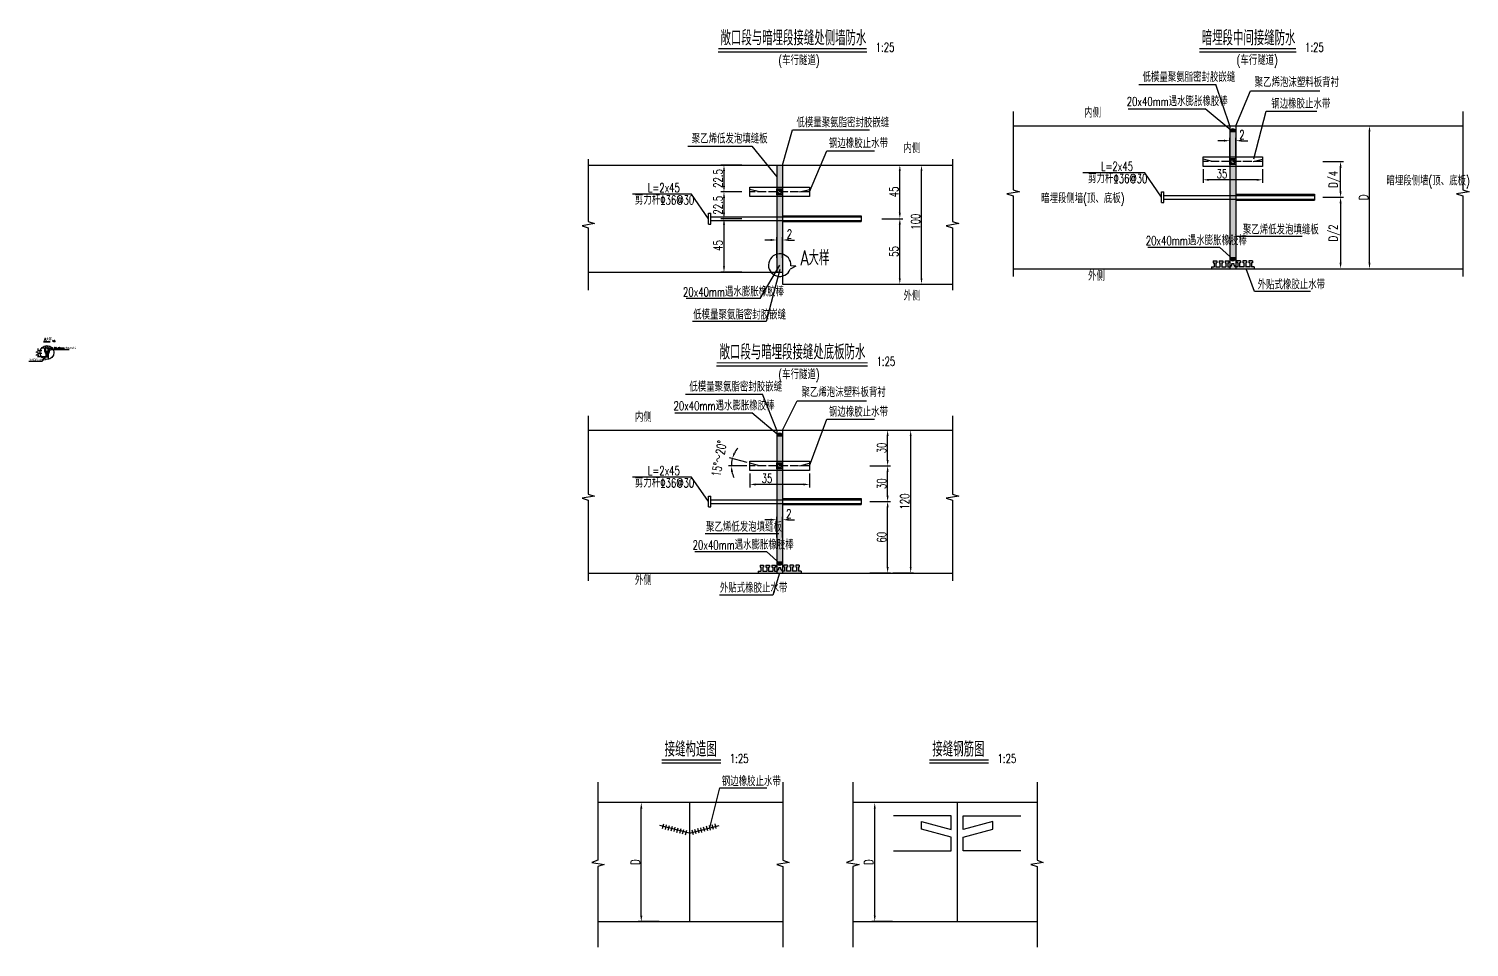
# Model space of a CAD drawing. Header units: millimetres. Extents: x 9472 to 214973, y -2225 to 22564.
# Drawn here: x 13168 to 14378, y 21792 to 22564 of the extents above; entities that cross this region are included whole.
import ezdxf

# ---------------------------------------------------------------- set-up
doc = ezdxf.new("R2010")
doc.units = ezdxf.units.MM
doc.header["$LTSCALE"] = 0.3
doc.header["$MEASUREMENT"] = 0
doc.linetypes.add('ACAD_ISO04W100', pattern=[30, 24, -3, 0, -3])
for name, color, linetype in [('填充', 8, 'Continuous'), ('文字', 7, 'Continuous'), ('次轮廓线', 7, 'Continuous'), ('点划线', 6, 'ACAD_ISO04W100'), ('轮廓线', 1, 'Continuous')]:
    doc.layers.add(name, color=color, linetype=linetype)
doc.styles.get("Standard").update_dxf_attribs({"font": 'simplex1.shx', "width": 0.7, "bigfont": 'hztxt.shx'})
doc.dimstyles.new('25', dxfattribs={"dimscale": 2.5, "dimtxt": 3, "dimasz": 2, "dimexe": 1, "dimexo": 1, "dimgap": 0.5, "dimtad": 1, "dimdec": 1, "dimdsep": 46, "dimtxsty": 'Standard', "dimcen": 0.5, "dimadec": 0, "dimazin": 0, "dimtfac": 1, "dimtdec": 1, "dimtofl": 0, "dimtmove": 2, "dimatfit": 3, "dimfxl": 0, "dimtolj": 1, "dimtzin": 0, "dimarcsym": 0})
doc.dimstyles.new('5', dxfattribs={"dimscale": 0.5, "dimtxt": 3, "dimasz": 2, "dimexe": 1, "dimexo": 1, "dimgap": 0.5, "dimtad": 1, "dimdec": 1, "dimdsep": 46, "dimtxsty": 'Standard', "dimcen": 0.5, "dimadec": 0, "dimazin": 0, "dimtfac": 1, "dimtdec": 1, "dimtofl": 0, "dimtmove": 2, "dimatfit": 3, "dimfxl": 0, "dimtolj": 1, "dimtzin": 0, "dimarcsym": 0})

# ---------------------------------------------------------------- blocks, each defined once
blk = doc.blocks.new('钢边止水带')
at = {"layer": '点划线'}
blk.add_line((25, 0), (-25, 0), dxfattribs=at)
at = {"layer": '轮廓线'}
for points in [[(-25, -4), (-25, 4), (25, 4), (25, -4)], [(-2.5, 2.5), (2.5, 2.5), (2.5, -2.5), (-2.5, -2.5)]]:
    blk.add_lwpolyline(points, close=True, dxfattribs=at)
for radius in [2, 1.5]:
    blk.add_circle((0, 0), radius, dxfattribs=at)
blk = doc.blocks.new('*D26')
at = {"color": 0, "lineweight": -2}
for p, q in [((13884.6, 22404.2), (13902.1, 22404.2)), ((13899.6, 22354.2), (13899.6, 22399.2)), ((13884.6, 22349.2), (13902.1, 22349.2))]:
    blk.add_line(p, q, dxfattribs=at)
at = {"color": 0}
for points in [[(13898.7, 22399.2), (13900.4, 22399.2), (13899.6, 22404.2)], [(13898.7, 22354.2), (13900.4, 22354.2), (13899.6, 22349.2)]]:
    blk.add_solid(points, dxfattribs=at)
at = {"color": 0, "insert": (13894.6, 22376.7), "char_height": 7.5, "attachment_point": 5, "rotation": 90}
blk.add_mtext('\\A1;55', dxfattribs=at)
blk = doc.blocks.new('*D27')
at = {"color": 0, "lineweight": -2}
for p, q in [((13884.6, 22449.2), (13902.1, 22449.2)), ((13899.6, 22409.2), (13899.6, 22444.2)), ((13884.6, 22404.2), (13902.1, 22404.2))]:
    blk.add_line(p, q, dxfattribs=at)
at = {"color": 0}
for points in [[(13898.7, 22444.2), (13900.4, 22444.2), (13899.6, 22449.2)], [(13898.7, 22409.2), (13900.4, 22409.2), (13899.6, 22404.2)]]:
    blk.add_solid(points, dxfattribs=at)
at = {"color": 0, "insert": (13894.6, 22426.7), "char_height": 7.5, "attachment_point": 5, "rotation": 90}
blk.add_mtext('\\A1;45', dxfattribs=at)
blk = doc.blocks.new('*D28')
at = {"color": 0, "lineweight": -2}
for p, q in [((13902.8, 22449.2), (13920.3, 22449.2)), ((13917.8, 22354.2), (13917.8, 22444.2)), ((13902.8, 22349.2), (13920.3, 22349.2))]:
    blk.add_line(p, q, dxfattribs=at)
at = {"color": 0}
for points in [[(13917, 22444.2), (13918.6, 22444.2), (13917.8, 22449.2)], [(13917, 22354.2), (13918.6, 22354.2), (13917.8, 22349.2)]]:
    blk.add_solid(points, dxfattribs=at)
at = {"color": 0, "insert": (13912.8, 22401.7), "char_height": 7.5, "attachment_point": 5, "rotation": 90}
blk.add_mtext('\\A1;100', dxfattribs=at)
blk = doc.blocks.new('*D29')
at = {"color": 0, "lineweight": -2}
for p, q in [((13766.8, 22449.2), (13749.3, 22449.2)), ((13751.8, 22444.2), (13751.8, 22431.7)), ((13766.8, 22426.7), (13749.3, 22426.7))]:
    blk.add_line(p, q, dxfattribs=at)
at = {"color": 0}
for points in [[(13751, 22444.2), (13752.7, 22444.2), (13751.8, 22449.2)], [(13751, 22431.7), (13752.7, 22431.7), (13751.8, 22426.7)]]:
    blk.add_solid(points, dxfattribs=at)
at = {"color": 0, "insert": (13746.8, 22438), "char_height": 7.5, "attachment_point": 5, "rotation": 90}
blk.add_mtext('\\A1;22.5', dxfattribs=at)
blk = doc.blocks.new('*D30')
at = {"color": 0, "lineweight": -2}
for p, q in [((13766.8, 22426.7), (13749.3, 22426.7)), ((13751.8, 22421.7), (13751.8, 22409.2)), ((13766.8, 22404.2), (13749.3, 22404.2))]:
    blk.add_line(p, q, dxfattribs=at)
at = {"color": 0}
for points in [[(13751, 22421.7), (13752.7, 22421.7), (13751.8, 22426.7)], [(13751, 22409.2), (13752.7, 22409.2), (13751.8, 22404.2)]]:
    blk.add_solid(points, dxfattribs=at)
at = {"color": 0, "insert": (13746.8, 22415.5), "char_height": 7.5, "attachment_point": 5, "rotation": 90}
blk.add_mtext('\\A1;22.5', dxfattribs=at)
blk = doc.blocks.new('*D31')
at = {"color": 0, "lineweight": -2}
for p, q in [((13766.8, 22404.2), (13749.3, 22404.2)), ((13751.8, 22399.2), (13751.8, 22364.2)), ((13766.8, 22359.2), (13749.3, 22359.2))]:
    blk.add_line(p, q, dxfattribs=at)
at = {"color": 0}
for points in [[(13751, 22399.2), (13752.7, 22399.2), (13751.8, 22404.2)], [(13751, 22364.2), (13752.7, 22364.2), (13751.8, 22359.2)]]:
    blk.add_solid(points, dxfattribs=at)
at = {"color": 0, "insert": (13746.8, 22381.7), "char_height": 7.5, "attachment_point": 5, "rotation": 90}
blk.add_mtext('\\A1;45', dxfattribs=at)
blk = doc.blocks.new('*D32')
at = {"color": 0, "lineweight": -2}
for p, q in [((13181, 22295.5), (13180, 22295.5)), ((13182, 22293.6), (13182, 22296)), ((13184, 22293.6), (13184, 22296)), ((13185, 22295.5), (13186, 22295.5))]:
    blk.add_line(p, q, dxfattribs=at)
at = {"color": 0}
for points in [[(13181, 22295.7), (13181, 22295.3), (13182, 22295.5)], [(13185, 22295.7), (13185, 22295.3), (13184, 22295.5)]]:
    blk.add_solid(points, dxfattribs=at)
at = {"color": 0, "insert": (13183, 22296.5), "char_height": 1.5, "attachment_point": 5}
blk.add_mtext('\\A1;2', dxfattribs=at)
blk = doc.blocks.new('*D33')
at = {"color": 0, "lineweight": -2}
for p, q in [((13183, 22295.5), (13182, 22295.5)), ((13184, 22293.6), (13184, 22296)), ((13185, 22292.6), (13185, 22296)), ((13186, 22295.5), (13187, 22295.5))]:
    blk.add_line(p, q, dxfattribs=at)
at = {"color": 0}
for points in [[(13183, 22295.7), (13183, 22295.3), (13184, 22295.5)], [(13186, 22295.7), (13186, 22295.3), (13185, 22295.5)]]:
    blk.add_solid(points, dxfattribs=at)
at = {"color": 0, "insert": (13184.5, 22296.5), "char_height": 1.5, "attachment_point": 5}
blk.add_mtext('\\A1;1', dxfattribs=at)
blk = doc.blocks.new('*D34')
at = {"color": 0, "lineweight": -2}
for p, q in [((13180, 22295.5), (13179, 22295.5)), ((13181, 22292.6), (13181, 22296)), ((13182, 22293.6), (13182, 22296)), ((13183, 22295.5), (13184, 22295.5))]:
    blk.add_line(p, q, dxfattribs=at)
at = {"color": 0}
for points in [[(13180, 22295.7), (13180, 22295.3), (13181, 22295.5)], [(13183, 22295.7), (13183, 22295.3), (13182, 22295.5)]]:
    blk.add_solid(points, dxfattribs=at)
at = {"color": 0, "insert": (13181.5, 22296.5), "char_height": 1.5, "attachment_point": 5}
blk.add_mtext('\\A1;1', dxfattribs=at)
blk = doc.blocks.new('*D35')
at = {"color": 0, "lineweight": -2}
for p, q in [((13178.5, 22293.1), (13175, 22293.1)), ((13178.5, 22291.1), (13175, 22291.1)), ((13175.5, 22294.1), (13175.5, 22295.1)), ((13175.5, 22290.1), (13175.5, 22289.1))]:
    blk.add_line(p, q, dxfattribs=at)
at = {"color": 0}
for points in [[(13175.3, 22294.1), (13175.7, 22294.1), (13175.5, 22293.1)], [(13175.3, 22290.1), (13175.7, 22290.1), (13175.5, 22291.1)]]:
    blk.add_solid(points, dxfattribs=at)
at = {"color": 0, "insert": (13174.5, 22292.1), "char_height": 1.5, "attachment_point": 5, "rotation": 90}
blk.add_mtext('\\A1;2', dxfattribs=at)
blk = doc.blocks.new('*D36')
at = {"color": 0, "lineweight": -2}
for p, q in [((13178.5, 22291.1), (13175, 22291.1)), ((13177.8, 22288.1), (13175, 22288.1)), ((13175.5, 22290.1), (13175.5, 22289.1))]:
    blk.add_line(p, q, dxfattribs=at)
at = {"color": 0}
for points in [[(13175.3, 22290.1), (13175.7, 22290.1), (13175.5, 22291.1)], [(13175.3, 22289.1), (13175.7, 22289.1), (13175.5, 22288.1)]]:
    blk.add_solid(points, dxfattribs=at)
at = {"color": 0, "insert": (13174.5, 22289.6), "char_height": 1.5, "attachment_point": 5, "rotation": 90}
blk.add_mtext('\\A1;3', dxfattribs=at)
blk = doc.blocks.new('外贴式橡胶止水带')
at = {"layer": '填充'}
blk.add_hatch(color=256, dxfattribs=at).paths.add_polyline_path([(14.2, -3), (10.8, -3), (10.8, 0.5), (11.5, 0.5), (11.5, 2), (8.5, 2), (8.5, 0.5), (9.2, 0.5), (9.2, -3), (5.7, -3), (5.7, 0.5), (6.5, 0.5), (6.5, 2), (3.5, 2), (3.5, 0.5), (4.2, 0.5), (4.2, -3), (2.7, -3, -0.331227), (0.8, 0), (-0.8, 0, -0.331227), (-2.7, -3), (-4.2, -3), (-4.2, 0.5), (-3.5, 0.5), (-3.5, 2), (-6.5, 2), (-6.5, 0.5), (-5.8, 0.5), (-5.8, -3), (-9.3, -3), (-9.3, 0.5), (-8.5, 0.5), (-8.5, 2), (-11.5, 2), (-11.5, 0.5), (-10.8, 0.5), (-10.8, -3), (-14.2, -3), (-14.2, 0.5), (-13.5, 0.5), (-13.5, 2), (-16.5, 2), (-16.5, 0.5), (-15.8, 0.5), (-15.8, -3), (-18, -3), (-18, -4.5), (18, -4.5), (18, -3), (15.8, -3), (15.8, 0.5), (16.5, 0.5), (16.5, 2), (13.5, 2), (13.5, 0.5), (14.2, 0.5)])
for p, q in [((-16.5, 2), (-13.5, 2)), ((-16.5, 2), (-16.5, 0.5)), ((-16.5, 0.5), (-15.8, 0.5)), ((-15.8, 0.5), (-15.8, -3)), ((-14.2, 0.5), (-13.5, 0.5)), ((-14.2, 0.5), (-14.2, -3)), ((-13.5, 2), (-13.5, 0.5)), ((-11.5, 2), (-8.5, 2)), ((-11.5, 2), (-11.5, 0.5)), ((-11.5, 0.5), (-10.8, 0.5)), ((-10.8, 0.5), (-10.8, -3)), ((-9.3, 0.5), (-8.5, 0.5)), ((-9.3, 0.5), (-9.3, -3)), ((-8.5, 2), (-8.5, 0.5)), ((-6.5, 2), (-3.5, 2)), ((-6.5, 2), (-6.5, 0.5)), ((-6.5, 0.5), (-5.8, 0.5)), ((-5.8, 0.5), (-5.8, -3)), ((-4.2, 0.5), (-3.5, 0.5)), ((-4.2, 0.5), (-4.2, -3)), ((-3.5, 2), (-3.5, 0.5)), ((-0.8, 0), (0.8, 0)), ((6.5, 2), (3.5, 2)), ((3.5, 2), (3.5, 0.5)), ((4.2, 0.5), (3.5, 0.5)), ((4.2, 0.5), (4.2, -3)), ((6.5, 0.5), (5.7, 0.5)), ((5.7, 0.5), (5.7, -3)), ((6.5, 2), (6.5, 0.5)), ((11.5, 2), (8.5, 2)), ((8.5, 2), (8.5, 0.5)), ((9.2, 0.5), (8.5, 0.5)), ((9.2, 0.5), (9.2, -3)), ((11.5, 0.5), (10.8, 0.5)), ((10.8, 0.5), (10.8, -3)), ((11.5, 2), (11.5, 0.5)), ((16.5, 2), (13.5, 2)), ((13.5, 2), (13.5, 0.5)), ((14.2, 0.5), (13.5, 0.5)), ((14.2, 0.5), (14.2, -3)), ((16.5, 0.5), (15.8, 0.5)), ((15.8, 0.5), (15.8, -3)), ((16.5, 2), (16.5, 0.5)), ((-18, -3), (-15.8, -3)), ((-18, -3), (-18, -4.5)), ((-18, -4.5), (18, -4.5)), ((-14.2, -3), (-10.8, -3)), ((-9.3, -3), (-5.8, -3)), ((-4.2, -3), (-2.7, -3)), ((4.2, -3), (2.7, -3)), ((9.2, -3), (5.7, -3)), ((14.2, -3), (10.8, -3)), ((18, -3), (15.8, -3)), ((18, -3), (18, -4.5))]:
    blk.add_line(p, q)
for centre, start, end in [((-3.7, -0.2), 290.6305, 3.9355), ((3.7, -0.2), 176.0645, 249.3695)]:
    blk.add_arc(centre, 2.99, start, end)
blk = doc.blocks.new('*D38')
at = {"color": 0, "lineweight": -2}
for p, q in [((13791.1, 22386.3), (13786.1, 22386.3)), ((13796.1, 22371.3), (13796.1, 22388.8)), ((13801.1, 22371.3), (13801.1, 22388.8)), ((13806.1, 22386.3), (13811.1, 22386.3))]:
    blk.add_line(p, q, dxfattribs=at)
at = {"color": 0}
for points in [[(13791.1, 22387.2), (13791.1, 22385.5), (13796.1, 22386.3)], [(13806.1, 22387.2), (13806.1, 22385.5), (13801.1, 22386.3)]]:
    blk.add_solid(points, dxfattribs=at)
at = {"color": 0, "insert": (13806.8, 22391.3), "char_height": 7.5, "attachment_point": 5}
blk.add_mtext('\\A1;2', dxfattribs=at)
blk = doc.blocks.new('*D39')
at = {"color": 0, "lineweight": -2}
for p, q in [((13791.1, 22151.3), (13786.1, 22151.3)), ((13796.1, 22136.3), (13796.1, 22153.8)), ((13801.1, 22136.3), (13801.1, 22153.8)), ((13806.1, 22151.3), (13811.1, 22151.3))]:
    blk.add_line(p, q, dxfattribs=at)
at = {"color": 0}
for points in [[(13791.1, 22152.2), (13791.1, 22150.5), (13796.1, 22151.3)], [(13806.1, 22152.2), (13806.1, 22150.5), (13801.1, 22151.3)]]:
    blk.add_solid(points, dxfattribs=at)
at = {"color": 0, "insert": (13806.3, 22156.3), "char_height": 7.5, "attachment_point": 5}
blk.add_mtext('\\A1;2', dxfattribs=at)
blk = doc.blocks.new('*D40')
at = {"color": 0, "lineweight": -2}
for p, q in [((13874.3, 22166.6), (13891.8, 22166.6)), ((13889.3, 22111.6), (13889.3, 22161.6)), ((13874.3, 22106.6), (13891.8, 22106.6))]:
    blk.add_line(p, q, dxfattribs=at)
at = {"color": 0}
for points in [[(13888.5, 22161.6), (13890.2, 22161.6), (13889.3, 22166.6)], [(13888.5, 22111.6), (13890.2, 22111.6), (13889.3, 22106.6)]]:
    blk.add_solid(points, dxfattribs=at)
at = {"color": 0, "insert": (13884.3, 22136.6), "char_height": 7.5, "attachment_point": 5, "rotation": 90}
blk.add_mtext('\\A1;60', dxfattribs=at)
blk = doc.blocks.new('*D41')
at = {"color": 0, "lineweight": -2}
for p, q in [((13874.3, 22196.6), (13891.8, 22196.6)), ((13889.3, 22171.6), (13889.3, 22191.6)), ((13874.3, 22166.6), (13891.8, 22166.6))]:
    blk.add_line(p, q, dxfattribs=at)
at = {"color": 0}
for points in [[(13888.5, 22191.6), (13890.2, 22191.6), (13889.3, 22196.6)], [(13888.5, 22171.6), (13890.2, 22171.6), (13889.3, 22166.6)]]:
    blk.add_solid(points, dxfattribs=at)
at = {"color": 0, "insert": (13884.3, 22181.6), "char_height": 7.5, "attachment_point": 5, "rotation": 90}
blk.add_mtext('\\A1;30', dxfattribs=at)
blk = doc.blocks.new('*D42')
at = {"color": 0, "lineweight": -2}
for p, q in [((13874.3, 22226.6), (13891.8, 22226.6)), ((13889.3, 22201.6), (13889.3, 22221.6)), ((13874.3, 22196.6), (13891.8, 22196.6))]:
    blk.add_line(p, q, dxfattribs=at)
at = {"color": 0}
for points in [[(13888.5, 22221.6), (13890.2, 22221.6), (13889.3, 22226.6)], [(13888.5, 22201.6), (13890.2, 22201.6), (13889.3, 22196.6)]]:
    blk.add_solid(points, dxfattribs=at)
at = {"color": 0, "insert": (13884.3, 22211.6), "char_height": 7.5, "attachment_point": 5, "rotation": 90}
blk.add_mtext('\\A1;30', dxfattribs=at)
blk = doc.blocks.new('*D43')
at = {"color": 0, "lineweight": -2}
for p, q in [((13893.7, 22226.6), (13911.2, 22226.6)), ((13908.7, 22111.6), (13908.7, 22221.6)), ((13893.7, 22106.6), (13911.2, 22106.6))]:
    blk.add_line(p, q, dxfattribs=at)
at = {"color": 0}
for points in [[(13907.9, 22221.6), (13909.5, 22221.6), (13908.7, 22226.6)], [(13907.9, 22111.6), (13909.5, 22111.6), (13908.7, 22106.6)]]:
    blk.add_solid(points, dxfattribs=at)
at = {"color": 0, "insert": (13903.7, 22166.6), "char_height": 7.5, "attachment_point": 5, "rotation": 90}
blk.add_mtext('\\A1;120', dxfattribs=at)
blk = doc.blocks.new('*D44')
at = {"color": 0, "lineweight": -2}
for p, q in [((14171.9, 22469.7), (14166.9, 22469.7)), ((14176.9, 22454.7), (14176.9, 22472.2)), ((14181.9, 22454.7), (14181.9, 22472.2)), ((14186.9, 22469.7), (14191.9, 22469.7))]:
    blk.add_line(p, q, dxfattribs=at)
at = {"color": 0}
for points in [[(14171.9, 22470.6), (14171.9, 22468.9), (14176.9, 22469.7)], [(14186.9, 22470.6), (14186.9, 22468.9), (14181.9, 22469.7)]]:
    blk.add_solid(points, dxfattribs=at)
at = {"color": 0, "insert": (14187.1, 22474.7), "char_height": 7.5, "attachment_point": 5}
blk.add_mtext('\\A1;2', dxfattribs=at)
blk = doc.blocks.new('*D45')
at = {"color": 0, "lineweight": -2}
for p, q in [((13771.2, 22199.3), (13756.4, 22203.3)), ((13771.1, 22196.6), (13755.5, 22196.6))]:
    blk.add_line(p, q, dxfattribs=at)
for start, end in [(140.6454, 152.8227), (165, 180), (192.1773, 204.3546)]:
    blk.add_arc((13781.6, 22196.6), 23.6, start, end, dxfattribs=at)
at = {"color": 0}
for points in [[(13761.4, 22207), (13759.8, 22207.6), (13758.8, 22202.7)], [(13757.7, 22191.5), (13759.4, 22191.7), (13758, 22196.6)]]:
    blk.add_solid(points, dxfattribs=at)
at = {"color": 0, "insert": (13747.7, 22202.7), "char_height": 7.5, "attachment_point": 5, "rotation": 79.7359}
blk.add_mtext('\\A1;15°～20%%D', dxfattribs=at)
blk = doc.blocks.new('*D46')
at = {"color": 0, "lineweight": -2}
for p, q in [((14255, 22422.2), (14272.5, 22422.2)), ((14270, 22417.2), (14270, 22367.2)), ((14255, 22362.2), (14272.5, 22362.2))]:
    blk.add_line(p, q, dxfattribs=at)
at = {"color": 0}
for points in [[(14269.1, 22417.2), (14270.8, 22417.2), (14270, 22422.2)], [(14269.1, 22367.2), (14270.8, 22367.2), (14270, 22362.2)]]:
    blk.add_solid(points, dxfattribs=at)
at = {"color": 0, "insert": (14265, 22392.2), "char_height": 7.5, "attachment_point": 5, "rotation": 90}
blk.add_mtext('\\A1;D/2', dxfattribs=at)
blk = doc.blocks.new('*D47')
at = {"color": 0, "lineweight": -2}
for p, q in [((14279.3, 22482.2), (14296.8, 22482.2)), ((14294.3, 22367.2), (14294.3, 22477.2)), ((14279.3, 22362.2), (14296.8, 22362.2))]:
    blk.add_line(p, q, dxfattribs=at)
at = {"color": 0}
for points in [[(14293.4, 22477.2), (14295.1, 22477.2), (14294.3, 22482.2)], [(14293.4, 22367.2), (14295.1, 22367.2), (14294.3, 22362.2)]]:
    blk.add_solid(points, dxfattribs=at)
at = {"color": 0, "insert": (14289.3, 22422.2), "char_height": 7.5, "attachment_point": 5, "rotation": 90}
blk.add_mtext('\\A1;D', dxfattribs=at)
blk = doc.blocks.new('*D48')
at = {"color": 0, "lineweight": -2}
for p, q in [((14255, 22452.2), (14272.5, 22452.2)), ((14270, 22427.2), (14270, 22447.2)), ((14255, 22422.2), (14272.5, 22422.2))]:
    blk.add_line(p, q, dxfattribs=at)
at = {"color": 0}
for points in [[(14269.1, 22447.2), (14270.8, 22447.2), (14270, 22452.2)], [(14269.1, 22427.2), (14270.8, 22427.2), (14270, 22422.2)]]:
    blk.add_solid(points, dxfattribs=at)
at = {"color": 0, "insert": (14265, 22437.2), "char_height": 7.5, "attachment_point": 5, "rotation": 90}
blk.add_mtext('\\A1;D/4', dxfattribs=at)
blk = doc.blocks.new('*D49')
at = {"color": 0, "lineweight": -2}
for p, q in [((13773.6, 22190.1), (13773.6, 22178.5)), ((13823.6, 22190.1), (13823.6, 22178.5)), ((13818.6, 22181), (13778.6, 22181))]:
    blk.add_line(p, q, dxfattribs=at)
at = {"color": 0}
for points in [[(13778.6, 22181.8), (13778.6, 22180.1), (13773.6, 22181)], [(13818.6, 22181.8), (13818.6, 22180.1), (13823.6, 22181)]]:
    blk.add_solid(points, dxfattribs=at)
at = {"color": 0, "insert": (13788, 22186), "char_height": 7.5, "attachment_point": 5}
blk.add_mtext('\\A1;35', dxfattribs=at)
blk = doc.blocks.new('*D50')
at = {"color": 0, "lineweight": -2}
for p, q in [((14154.4, 22445.7), (14154.4, 22434.4)), ((14204.4, 22445.7), (14204.4, 22434.4)), ((14199.4, 22436.9), (14159.4, 22436.9))]:
    blk.add_line(p, q, dxfattribs=at)
at = {"color": 0}
for points in [[(14159.4, 22437.7), (14159.4, 22436), (14154.4, 22436.9)], [(14199.4, 22437.7), (14199.4, 22436), (14204.4, 22436.9)]]:
    blk.add_solid(points, dxfattribs=at)
at = {"color": 0, "insert": (14170.3, 22441.9), "char_height": 7.5, "attachment_point": 5}
blk.add_mtext('\\A1;35', dxfattribs=at)
blk = doc.blocks.new('*D51')
at = {"color": 0, "lineweight": -2}
for p, q in [((13697.3, 21913.7), (13679.8, 21913.7)), ((13682.3, 21818.7), (13682.3, 21908.7)), ((13697.3, 21813.7), (13679.8, 21813.7))]:
    blk.add_line(p, q, dxfattribs=at)
at = {"color": 0}
for points in [[(13681.5, 21908.7), (13683.2, 21908.7), (13682.3, 21913.7)], [(13681.5, 21818.7), (13683.2, 21818.7), (13682.3, 21813.7)]]:
    blk.add_solid(points, dxfattribs=at)
at = {"color": 0, "insert": (13677.3, 21863.7), "char_height": 7.5, "attachment_point": 5, "rotation": 90}
blk.add_mtext('\\A1;D', dxfattribs=at)
blk = doc.blocks.new('*D52')
at = {"color": 0, "lineweight": -2}
for p, q in [((13893.5, 21913.7), (13876, 21913.7)), ((13878.5, 21818.7), (13878.5, 21908.7)), ((13893.5, 21813.7), (13876, 21813.7))]:
    blk.add_line(p, q, dxfattribs=at)
at = {"color": 0}
for points in [[(13877.7, 21908.7), (13879.3, 21908.7), (13878.5, 21913.7)], [(13877.7, 21818.7), (13879.3, 21818.7), (13878.5, 21813.7)]]:
    blk.add_solid(points, dxfattribs=at)
at = {"color": 0, "insert": (13873.5, 21863.7), "char_height": 7.5, "attachment_point": 5, "rotation": 90}
blk.add_mtext('\\A1;D', dxfattribs=at)

msp = doc.modelspace()

# ---------------------------------------------------------------- hatches: boundary and pattern name
for points in [[(14176.92, 22477.12), (14181.92, 22477.12, 1)], [(14181.92, 22371.35), (14176.92, 22371.35, 1)], [(13796.11, 22221.49), (13801.11, 22221.49, 1)], [(13801.11, 22115.73), (13796.11, 22115.73, 1)]]:
    msp.add_hatch(color=256).paths.add_polyline_path(points)
at = {"layer": '填充'}
h = msp.add_hatch(color=256, dxfattribs=at)
h.paths.add_polyline_path([(14181.92, 22477.12), (14176.92, 22477.12), (14176.92, 22456.19), (14181.92, 22456.19)])
h.paths.add_polyline_path([(14181.92, 22456.19), (14176.92, 22456.19), (14176.92, 22454.69), (14181.92, 22454.69)])
h.paths.add_polyline_path([(14181.92, 22449.69), (14176.92, 22449.69), (14176.92, 22448.19), (14181.92, 22448.19)])
h.paths.add_polyline_path([(14181.92, 22448.19), (14176.92, 22448.19), (14176.92, 22423.69), (14181.92, 22423.69)])
h.paths.add_polyline_path([(14181.92, 22423.69), (14176.92, 22423.69), (14176.92, 22420.69), (14181.92, 22420.69)])
h.paths.add_polyline_path([(14181.92, 22420.69), (14176.92, 22420.69), (14176.92, 22372.55), (14178.24, 22371.35), (14181.92, 22371.35)])
h = msp.add_hatch(color=256, dxfattribs=at)
h.paths.add_polyline_path([(13801.11, 22402.71), (13796.11, 22402.71), (13796.11, 22359.21), (13801.11, 22359.21)])
h.paths.add_polyline_path([(13801.11, 22402.71), (13801.11, 22405.71), (13796.11, 22405.71), (13796.11, 22402.71)])
h.paths.add_polyline_path([(13796.11, 22405.71), (13801.11, 22405.71), (13801.11, 22422.71), (13796.11, 22422.71)])
h.paths.add_polyline_path([(13798.61, 22424.21), (13798.61, 22422.71), (13801.11, 22422.71), (13801.11, 22424.21)])
h.paths.add_polyline_path([(13796.11, 22424.21), (13796.11, 22422.71), (13798.61, 22422.71), (13798.61, 22424.21)])
h.paths.add_polyline_path([(13796.11, 22430.71), (13796.11, 22429.21), (13798.61, 22429.21), (13798.61, 22430.71)])
h.paths.add_polyline_path([(13798.61, 22430.71), (13798.61, 22429.21), (13801.11, 22429.21), (13801.11, 22430.71)])
h.paths.add_polyline_path([(13801.11, 22449.21), (13796.11, 22449.21), (13796.11, 22430.71), (13801.11, 22430.71)])
msp.add_hatch(color=256, dxfattribs=at).paths.add_polyline_path([(13183.99, 22293.02), (13181.99, 22293.02, 1), (13181.99, 22291.22), (13183.99, 22291.22, 1)])
h = msp.add_hatch(dxfattribs=at)
h.set_pattern_fill('DASH', color=256, style=0)
h.paths.add_polyline_path([(13183.99, 22291.22), (13181.99, 22291.22), (13181.99, 22288.12), (13183.99, 22288.12)])
h = msp.add_hatch(color=256, dxfattribs=at)
h.paths.add_polyline_path([(13801.11, 22165.06), (13796.11, 22165.06), (13796.11, 22115.73), (13801.11, 22115.73)])
h.paths.add_polyline_path([(13801.11, 22168.06), (13796.11, 22168.06), (13796.11, 22165.06), (13801.11, 22165.06)])
h.paths.add_polyline_path([(13801.11, 22192.56), (13796.11, 22192.56), (13796.11, 22168.06), (13801.11, 22168.06)])
h.paths.add_polyline_path([(13801.11, 22194.06), (13796.11, 22194.06), (13796.11, 22192.56), (13801.11, 22192.56)])
h.paths.add_polyline_path([(13801.11, 22200.56), (13796.11, 22200.56), (13796.11, 22199.06), (13801.11, 22199.06)])
h.paths.add_polyline_path([(13801.11, 22221.49), (13796.11, 22221.49), (13796.11, 22200.56), (13801.11, 22200.56)])

# ---------------------------------------------------------------- linework, layer by layer
for p, q in [((13746.95, 22544.48), (13871.8, 22544.48)), ((14151.38, 22544.48), (14232.61, 22544.48)), ((14100.33, 22516.95), (14165, 22516.95)), ((14176.92, 22482.19), (14165, 22516.95)), ((14181.92, 22482.19), (14194.17, 22511.52)), ((14194.17, 22511.52), (14252.4, 22511.52)), ((14091.44, 22496.61), (14156.11, 22496.61)), ((14179.42, 22477.12), (14156.11, 22496.61)), ((14197.14, 22454.62), (14207.51, 22494.59)), ((14207.51, 22494.59), (14249.98, 22494.59)), ((13801.11, 22449.21), (13809.53, 22478.72)), ((13809.53, 22478.72), (13874.2, 22478.72)), ((13994.79, 22482.19), (14372.77, 22482.19)), ((14176.92, 22482.19), (14176.92, 22362.19)), ((14181.92, 22477.12), (14176.92, 22477.12)), ((14181.92, 22482.19), (14181.92, 22362.19)), ((13721.51, 22465.2), (13775.22, 22465.2)), ((13775.22, 22465.2), (13796.11, 22439.37)), ((13823.61, 22426.71), (13838.25, 22461.32)), ((13838.25, 22461.32), (13878.29, 22461.32)), ((14105.41, 22442.82), (14053.29, 22442.82)), ((14119.56, 22422.19), (14105.41, 22442.82)), ((13724.6, 22424.83), (13675.05, 22424.83)), ((13738.75, 22404.21), (13724.6, 22424.83)), ((14108.12, 22380.32), (14168.29, 22380.32)), ((14179.82, 22369.93), (14168.29, 22380.32)), ((14181.92, 22389.42), (14237.69, 22389.42)), ((14181.92, 22371.35), (14176.92, 22371.35)), ((13782.16, 22337.24), (13798.68, 22365.19)), ((13798.74, 22361.61), (13787.36, 22317.94)), ((13812.29, 22364.38), (13807.5, 22361.81)), ((13812.29, 22364.38), (13808.11, 22364.63)), ((13994.79, 22362.19), (14372.77, 22362.19)), ((14197.76, 22342.97), (14190.7, 22362.19)), ((13782.16, 22337.24), (13720.16, 22337.24)), ((14244.68, 22342.97), (14197.76, 22342.97)), ((13787.36, 22317.94), (13725.36, 22317.94)), ((13179.86, 22300.73), (13185.63, 22300.73)), ((13167.65, 22284.41), (13178.77, 22284.41)), ((13183.99, 22288.12), (13178.35, 22288.12)), ((13178.77, 22284.41), (13182.88, 22289.4)), ((13181.99, 22293.02), (13183.99, 22293.02)), ((13183.99, 22291.22), (13181.99, 22291.22)), ((13184, 22292.08), (13186.23, 22294.39)), ((13186.23, 22294.39), (13201.56, 22294.39)), ((13745.67, 22280.6), (13872.51, 22280.6)), ((13719.52, 22256.8), (13784.19, 22256.8)), ((13796.11, 22226.56), (13784.19, 22256.8)), ((13801.11, 22226.56), (13813.36, 22251.13)), ((13813.36, 22251.13), (13871.59, 22251.13)), ((13710.63, 22240.99), (13775.3, 22240.99)), ((13798.61, 22221.49), (13775.3, 22240.99)), ((13823.61, 22196.56), (13838.25, 22235.71)), ((13838.25, 22235.71), (13878.29, 22235.71)), ((13637.81, 22226.56), (13943.92, 22226.56)), ((13796.11, 22226.56), (13796.11, 22106.56)), ((13801.11, 22226.56), (13801.11, 22106.56)), ((13801.11, 22221.49), (13796.11, 22221.49)), ((13724.6, 22187.19), (13675.05, 22187.19)), ((13738.75, 22166.56), (13724.6, 22187.19)), ((13735.94, 22139.66), (13797.83, 22139.66)), ((13727.31, 22124.69), (13787.48, 22124.69)), ((13799.01, 22114.3), (13787.48, 22124.69)), ((13801.11, 22115.73), (13796.11, 22115.73)), ((13637.81, 22106.56), (13943.92, 22106.56)), ((13798.61, 22106.56), (13792.99, 22088.04)), ((13792.99, 22088.04), (13748.09, 22088.04)), ((13699.51, 21947), (13749.24, 21947)), ((13924.47, 21947), (13974.2, 21947)), ((13740.05, 21892.51), (13748.2, 21926.08)), ((13748.2, 21926.08), (13787.83, 21926.08)), ((13801.37, 21913.65), (13645.93, 21913.65)), ((14014.87, 21913.65), (13860.03, 21913.65)), ((13700.19, 21891.87), (13701.22, 21895.74)), ((13702.6, 21891.23), (13703.64, 21895.09)), ((13705.02, 21890.58), (13706.05, 21894.44)), ((13707.43, 21889.93), (13708.47, 21893.8)), ((13709.85, 21889.29), (13710.88, 21893.15)), ((13712.26, 21888.64), (13713.3, 21892.5)), ((13714.68, 21887.99), (13715.71, 21891.86)), ((13717.09, 21887.34), (13718.13, 21891.21)), ((13719.51, 21886.7), (13720.54, 21890.56)), ((13726.07, 21886.7), (13725.04, 21890.56)), ((13728.49, 21887.34), (13727.45, 21891.21)), ((13730.9, 21887.99), (13729.87, 21891.86)), ((13733.32, 21888.64), (13732.28, 21892.5)), ((13735.73, 21889.29), (13734.7, 21893.15)), ((13738.15, 21889.93), (13737.11, 21893.8)), ((13740.56, 21890.58), (13739.53, 21894.44)), ((13742.98, 21891.23), (13741.94, 21895.09)), ((13745.39, 21891.87), (13744.36, 21895.74)), ((13801.37, 21813.65), (13645.93, 21813.65)), ((14014.87, 21813.65), (13860.03, 21813.65))]:
    msp.add_line(p, q)
for points, const_width in [([(13746.95, 22546.98), (13871.8, 22546.98)], 1), ([(14151.38, 22546.98), (14232.61, 22546.98)], 1), ([(13179.92, 22301.23), (13185.69, 22301.23)], 0.2), ([(13745.67, 22283.1), (13872.51, 22283.1)], 1), ([(13699.51, 21949.5), (13749.24, 21949.5)], 1), ([(13924.47, 21949.5), (13974.2, 21949.5)], 1)]:
    msp.add_lwpolyline(points, dxfattribs=dict(const_width=const_width))
for points in [[(13994.79, 22494.27), (13994.79, 22428.56), (14000.05, 22426.81), (13989.52, 22425.06), (13994.79, 22423.31), (13994.79, 22355.57)], [(14372.77, 22494.27), (14372.77, 22428.56), (14378.04, 22426.81), (14367.51, 22425.06), (14372.77, 22423.31), (14372.77, 22355.57)], [(13637.81, 22454.35), (13637.81, 22401.83), (13643.07, 22400.07), (13632.54, 22398.33), (13637.81, 22396.58), (13637.81, 22344.05)], [(13943.92, 22454.35), (13943.92, 22401.83), (13949.18, 22400.07), (13938.65, 22398.33), (13943.92, 22396.58), (13943.92, 22344.05)], [(13637.81, 22238.64), (13637.81, 22172.93), (13643.07, 22171.18), (13632.54, 22169.43), (13637.81, 22167.68), (13637.81, 22099.94)], [(13943.92, 22238.64), (13943.92, 22172.93), (13949.18, 22171.18), (13938.65, 22169.43), (13943.92, 22167.68), (13943.92, 22099.94)], [(13645.93, 21930.94), (13645.93, 21865.23), (13640.66, 21863.48), (13651.2, 21861.74), (13645.93, 21859.98), (13645.93, 21792.25)], [(13801.37, 21930.94), (13801.37, 21865.23), (13806.64, 21863.48), (13796.11, 21861.74), (13801.37, 21859.98), (13801.37, 21792.25)], [(13860.03, 21930.94), (13860.03, 21865.23), (13854.76, 21863.48), (13865.29, 21861.74), (13860.03, 21859.98), (13860.03, 21792.25)], [(14014.87, 21930.94), (14014.87, 21865.23), (14020.14, 21863.48), (14009.6, 21861.74), (14014.87, 21859.98), (14014.87, 21792.25)]]:
    msp.add_lwpolyline(points)
msp.add_circle((13182.93, 22291.75), 5.85)
for centre, radius, start, end in [((14179.42, 22477.12), 2.5, 0, 180), ((13798.68, 22365.19), 9.45, 356.59003, 339.0462), ((14179.42, 22371.35), 2.5, 180, 0), ((13798.61, 22221.49), 2.5, 0, 180), ((13798.61, 22115.73), 2.5, 180, 0)]:
    msp.add_arc(centre, radius, start, end)
at = {"layer": '次轮廓线'}
for p, q in [((13637.81, 22449.21), (13801.11, 22449.21)), ((13796.11, 22449.21), (13796.11, 22359.21)), ((13801.11, 22449.21), (13801.11, 22349.21)), ((13801.11, 22449.21), (13943.92, 22449.21)), ((14181.92, 22424.69), (14247.95, 22424.69)), ((14181.92, 22419.69), (14247.95, 22419.69)), ((14247.95, 22424.69), (14247.95, 22419.69)), ((13801.11, 22406.71), (13867.14, 22406.71)), ((13867.14, 22406.71), (13867.14, 22401.71)), ((13801.11, 22401.71), (13867.14, 22401.71)), ((13637.81, 22359.21), (13801.11, 22359.21)), ((13801.11, 22349.21), (13943.92, 22349.21)), ((13181.99, 22291.22), (13181.99, 22288.12)), ((13183.99, 22291.22), (13183.99, 22286)), ((13801.11, 22169.06), (13867.14, 22169.06)), ((13801.11, 22164.06), (13867.14, 22164.06)), ((13867.14, 22169.06), (13867.14, 22164.06))]:
    msp.add_line(p, q, dxfattribs=at)
for centre, radius, start, end in [((13181.99, 22292.12), 1, 90, 270), ((13181.99, 22292.12), 0.9, 90, 270), ((13183.99, 22292.12), 1, 270, 90), ((13183.99, 22292.12), 0.9, 270, 90)]:
    msp.add_arc(centre, radius, start, end, dxfattribs=at)
at = {"layer": '轮廓线'}
for p, q in [((14162.4, 22452.19), (14154.42, 22454.33)), ((14196.44, 22452.19), (14204.42, 22454.33)), ((13781.59, 22426.71), (13773.61, 22428.84)), ((13815.63, 22426.71), (13823.61, 22428.84)), ((14119.56, 22426.69), (14121.56, 22426.69)), ((14119.56, 22417.69), (14119.56, 22426.69)), ((14119.56, 22417.69), (14121.56, 22417.69)), ((14121.56, 22417.69), (14121.56, 22426.69)), ((14121.56, 22423.69), (14247.95, 22423.69)), ((14121.56, 22420.69), (14247.95, 22420.69)), ((13738.75, 22399.71), (13738.75, 22408.71)), ((13738.75, 22408.71), (13740.75, 22408.71)), ((13740.75, 22399.71), (13740.75, 22408.71)), ((13740.75, 22405.71), (13867.14, 22405.71)), ((13738.75, 22399.71), (13740.75, 22399.71)), ((13740.75, 22402.71), (13867.14, 22402.71)), ((13781.59, 22196.56), (13773.61, 22198.7)), ((13815.63, 22196.56), (13823.61, 22198.7)), ((13738.75, 22171.06), (13740.75, 22171.06)), ((13738.75, 22162.06), (13738.75, 22171.06)), ((13740.75, 22162.06), (13740.75, 22171.06)), ((13740.75, 22168.06), (13867.14, 22168.06)), ((13740.75, 22165.06), (13867.14, 22165.06)), ((13738.75, 22162.06), (13740.75, 22162.06)), ((13722.79, 21913.65), (13722.79, 21813.65)), ((13947.75, 21913.65), (13947.75, 21813.65)), ((13722.79, 21887.89), (13697.79, 21894.59)), ((13722.79, 21887.89), (13747.79, 21894.59))]:
    msp.add_line(p, q, dxfattribs=at)
for points in [[(13894.22, 21873.09), (13942.75, 21873.09), (13942.75, 21884.79), (13917.75, 21891.49), (13917.75, 21897.69), (13942.75, 21890.99), (13942.75, 21902.69), (13894.22, 21902.69)], [(14001.28, 21873.09), (13952.75, 21873.09), (13952.75, 21884.79), (13977.75, 21891.49), (13977.75, 21897.69), (13952.75, 21890.99), (13952.75, 21902.69), (14001.28, 21902.69)]]:
    msp.add_lwpolyline(points, dxfattribs=at)

# ---------------------------------------------------------------- block references
for name, p in [('钢边止水带', (14179.42, 22452.19)), ('钢边止水带', (13798.61, 22426.71)), ('外贴式橡胶止水带', (14179.42, 22366.69)), ('钢边止水带', (13798.61, 22196.56)), ('外贴式橡胶止水带', (13798.61, 22111.06))]:
    msp.add_blockref(name, p)

# ---------------------------------------------------------------- texts
at = {"layer": '文字', "width": 0.7}
for s, height, p in [('敞口段与暗埋段接缝处侧墙防水', 12.5, (13748.95, 22549.82)), ('暗埋段中间接缝防水', 12.5, (14153.3, 22549.82)), ('1:25', 7.5, (13879.3, 22544.48)), ('1:25', 7.5, (14240.11, 22544.48)), ('(车行隧道)', 7.5, (13797.53, 22533.34)), ('(车行隧道)', 7.5, (14182.61, 22533.52)), ('低模量聚氨脂密封胶嵌缝', 7.5, (14103.51, 22519.23)), ('聚乙烯泡沫塑料板背衬', 7.5, (14197.74, 22514.86)), ('20x40mm遇水膨胀橡胶棒', 7.5, (14090.23, 22498.9)), ('钢边橡胶止水带', 7.5, (14211.75, 22496.82)), ('低模量聚氨脂密封胶嵌缝', 7.5, (13812.71, 22481)), ('内侧', 7.5, (14054.53, 22489.28)), ('聚乙烯低发泡填缝板', 7.5, (13724.69, 22467.49)), ('钢边橡胶止水带', 7.5, (13840.06, 22463.55)), ('内侧', 7.5, (13902.7, 22459.58)), ('剪力杆%%13136@30', 7.5, (14057.79, 22434.12)), ('L=2x45', 7.5, (14068.58, 22444.41)), ('暗埋段侧墙(顶、底板)', 7.5, (14308.47, 22432.17)), ('L=2x45', 7.5, (13687.77, 22426.43)), ('剪力杆%%13136@30', 7.5, (13676.98, 22416.14)), ('暗埋段侧墙(顶、底板)', 7.5, (14018.25, 22417.41)), ('聚乙烯低发泡填缝板', 7.5, (14187.88, 22391.09)), ('20x40mm遇水膨胀橡胶棒', 7.5, (14106.29, 22381.99)), ('A大样', 12.5, (13816.15, 22365.05)), ('外侧', 7.5, (14057.79, 22352.2)), ('20x40mm遇水膨胀橡胶棒', 7.5, (13717.33, 22338.94)), ('外侧', 7.5, (13902.7, 22335.55)), ('外贴式橡胶止水带', 7.5, (14200.27, 22345.01)), ('低模量聚氨脂密封胶嵌缝', 7.5, (13725.95, 22319.64)), ('A大样', 2.5, (13180.56, 22301.69)), ('1:5', 1.5, (13187.13, 22300.73)), ('20x40mm遇水膨胀橡胶棒', 1.5, (13188.83, 22294.71)), ('敞口段与暗埋段接缝处底板防水', 12.5, (13748.14, 22285.94)), ('低模量聚酯密封胶嵌缝', 1.5, (13167.79, 22284.73)), ('1:25', 7.5, (13880.01, 22280.6)), ('(车行隧道)', 7.5, (13797.53, 22269.47)), ('低模量聚氨脂密封胶嵌缝', 7.5, (13722.7, 22259.08)), ('聚乙烯泡沫塑料板背衬', 7.5, (13816.93, 22254.47)), ('20x40mm遇水膨胀橡胶棒', 7.5, (13709.42, 22243.27)), ('内侧', 7.5, (13676.98, 22233.65)), ('钢边橡胶止水带', 7.5, (13840.06, 22237.94)), ('剪力杆%%13136@30', 7.5, (13676.98, 22178.49)), ('L=2x45', 7.5, (13687.77, 22188.78)), ('聚乙烯低发泡填缝板', 7.5, (13736.71, 22141.33)), ('20x40mm遇水膨胀橡胶棒', 7.5, (13725.48, 22126.36)), ('外侧', 7.5, (13676.98, 22096.57)), ('外贴式橡胶止水带', 7.5, (13748.38, 22090.08)), ('接缝构造图', 12.5, (13701.98, 21952.35)), ('接缝钢筋图', 12.5, (13926.94, 21952.35)), ('1:25', 7.5, (13756.74, 21947)), ('1:25', 7.5, (13981.7, 21947)), ('钢边橡胶止水带', 7.5, (13749.97, 21927.59))]:
    msp.add_text(s, height=height, dxfattribs=at).set_placement(p)

# ---------------------------------------------------------------- dimensions: what is measured, and where the dimension line sits
for base, p1, p2, text, picture, middle in [((14181.92, 22469.75), (14176.92, 22363.76), (14181.92, 22363.76), '2', '*D44', (14187.13, 22474.75)), ((14154.42, 22436.88), (14204.42, 22448.19), (14154.42, 22448.19), '35', '*D50', (14170.32, 22441.88)), ((13796.11, 22386.35), (13801.11, 22359.21), (13796.11, 22359.21), '2', '*D38', (13806.77, 22391.35)), ((13773.61, 22180.97), (13823.61, 22192.56), (13773.61, 22192.56), '35', '*D49', (13788.01, 22185.97)), ((13801.11, 22151.33), (13796.11, 22108.13), (13801.11, 22108.13), '2', '*D39', (13806.32, 22156.33))]:
    dim = msp.add_linear_dim(base=base, p1=p1, p2=p2, text=text, dimstyle='25')
    dim.commit()
    dim.dimension.update_dxf_attribs({"geometry": picture, "text_midpoint": middle, "dimtype": 160})
for base, p1, p2, text, picture, middle in [((14294.28, 22482.19), (14181.92, 22362.19), (14181.92, 22482.19), 'D', '*D47', (14289.28, 22422.19)), ((14269.96, 22452.19), (14247.95, 22422.19), (14204.42, 22452.19), 'D/4', '*D48', (14264.96, 22437.19)), ((14269.96, 22362.19), (14247.95, 22422.19), (14181.92, 22362.19), 'D/2', '*D46', (14264.96, 22392.19)), ((13682.34, 21913.65), (13723.65, 21813.65), (13723.65, 21913.65), 'D', '*D51', (13677.34, 21863.65)), ((13878.49, 21913.65), (13937.45, 21813.65), (13937.45, 21913.65), 'D', '*D52', (13873.49, 21863.65))]:
    dim = msp.add_linear_dim(base=base, p1=p1, p2=p2, angle=90, text=text, dimstyle='25')
    dim.commit()
    dim.dimension.update_dxf_attribs({"geometry": picture, "text_midpoint": middle})
for base, p1, p2, dimstyle, picture, middle in [((13751.85, 22426.71), (13796.11, 22449.21), (13773.61, 22426.71), '25', '*D29', (13746.85, 22437.96)), ((13899.56, 22449.21), (13867.14, 22404.21), (13801.11, 22449.21), '25', '*D27', (13894.56, 22426.71)), ((13751.85, 22404.21), (13773.61, 22426.71), (13867.14, 22404.21), '25', '*D30', (13746.85, 22415.46)), ((13751.85, 22359.21), (13867.14, 22404.21), (13796.11, 22359.21), '25', '*D31', (13746.85, 22381.71)), ((13899.56, 22404.21), (13801.11, 22349.21), (13867.14, 22404.21), '25', '*D26', (13894.56, 22376.71)), ((13175.51, 22291.12), (13181.99, 22293.12), (13181.99, 22291.12), '5', '*D35', (13174.51, 22292.12)), ((13175.51, 22288.12), (13181.99, 22291.12), (13178.35, 22288.12), '5', '*D36', (13174.51, 22289.62)), ((13889.32, 22226.56), (13823.61, 22196.56), (13801.11, 22226.56), '25', '*D42', (13884.32, 22211.56)), ((13908.7, 22226.56), (13816.61, 22106.56), (13801.11, 22226.56), '25', '*D43', (13903.7, 22166.56)), ((13889.32, 22196.56), (13867.14, 22166.56), (13823.61, 22196.56), '25', '*D41', (13884.32, 22181.56)), ((13889.32, 22166.56), (13816.61, 22106.56), (13867.14, 22166.56), '25', '*D40', (13884.32, 22136.56))]:
    dim = msp.add_linear_dim(base=base, p1=p1, p2=p2, angle=90, dimstyle=dimstyle)
    dim.commit()
    dim.dimension.update_dxf_attribs({"geometry": picture, "text_midpoint": middle})
dim = msp.add_linear_dim(base=(13917.8, 22449.21), p1=(13801.11, 22349.21), p2=(13801.11, 22449.21), angle=90, dimstyle='25')
dim.commit()
dim.dimension.update_dxf_attribs({"geometry": '*D28', "text_midpoint": (13912.8, 22401.71), "dimtype": 160})
for base, p1, p2, picture, middle in [((13181.99, 22295.5), (13180.99, 22292.12), (13181.99, 22293.12), '*D34', (13181.49, 22296.5)), ((13181.99, 22295.5), (13183.99, 22293.12), (13181.99, 22293.12), '*D32', (13182.99, 22296.5)), ((13183.99, 22295.5), (13184.99, 22292.12), (13183.99, 22293.12), '*D33', (13184.49, 22296.5))]:
    dim = msp.add_linear_dim(base=base, p1=p1, p2=p2, dimstyle='5')
    dim.commit()
    dim.dimension.update_dxf_attribs({"geometry": picture, "text_midpoint": middle})
dim = msp.add_angular_dim_2l(base=(13758.11, 22198.61), line1=((13781.59, 22196.56), (13773.61, 22198.7)), line2=((13823.61, 22196.56), (13773.61, 22196.56)), text='<>～20%%D', dimstyle='25')
dim.commit()
dim.dimension.update_dxf_attribs({"geometry": '*D45', "text_midpoint": (13747.7, 22202.7), "dimtype": 162})

doc.saveas('drawing.dxf')
